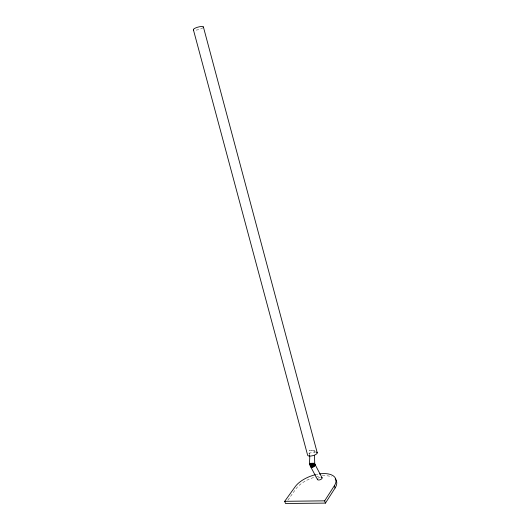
<?xml version="1.0" encoding="UTF-8"?>
<svg xmlns="http://www.w3.org/2000/svg" width="530" height="530" viewBox="0 0 530 530"><rect width="100%" height="100%" fill="white"/><g stroke="black" fill="none" stroke-linecap="round" stroke-linejoin="round"><path stroke-width="0.4" stroke-dasharray="2.65 1.99" d="M287.876 500.174L295.945 488.852A22.505 11.17 -20.1 0 1 316.231 476.801M309.52 455.409L309.467 450.573L314.35 450.566L314.442 453.759M314.35 450.566L309.387 450.619M317.921 478.305A2.465 1.199 -19.7 0 1 320.696 477.212M317.013 476.622A22.505 11.17 -20.1 0 1 318.556 476.304M322.353 475.801A22.505 11.17 -20.1 0 1 331.707 476.801M316.264 474.502A22.518 11.11 -20.1 0 1 317.808 474.191M202.95 27.745A5.194 1.292 -15.2 0 1 195.219 30.184M308.857 453.687A4.949 1.689 -14.8 0 1 316.436 452.123"/><path stroke-width="0.79" d="M309.52 455.409C310.527 457.893 307.479 468.573 313.157 466.963C314.33 466.519 315.8 464.704 314.449 463.684M310.567 465.453L310.474 466.387M315.482 474.688A22.518 11.11 -20.1 0 0 295.17 486.719L284.703 501.314L285.504 503.5L325.447 503.109L335.106 487.991A22.505 11.17 -20.1 0 0 335.159 478.974M325.447 503.109L324.645 500.85L334.337 485.785A22.518 11.11 -20.1 0 0 319.338 473.939M314.489 455.356L314.721 463.339L309.818 463.425M284.703 501.314L324.645 500.85M317.549 479.643L310.666 466.764L309.818 463.346M314.774 463.962L322.088 477.848M334.337 485.785L335.106 487.991M193.397 29.753L307.645 455.224A4.949 1.689 -14.8 0 0 313.959 455.316A4.949 1.689 -14.8 0 0 316.436 452.123M203.394 26.95L317.238 452.792M314.635 463.3L315.005 464.79M314.389 463.273L314.886 465.274M313.992 463.246L314.621 465.771M313.475 463.227L314.224 466.234M312.872 463.213L313.72 466.638M312.223 463.22L313.157 466.963M311.58 463.227L312.554 467.175M310.977 463.246L311.971 467.261M310.461 463.273L311.435 467.215M310.063 463.313L310.991 467.049M321.644 477.364A2.465 1.199 -19.7 0 1 320.305 479.683A2.465 1.199 -19.7 0 1 317.424 479.027M193.702 30.011A5.194 1.292 -15.2 0 1 197.902 27.136A5.194 1.292 -15.2 0 1 203.341 27.315"/></g></svg>
